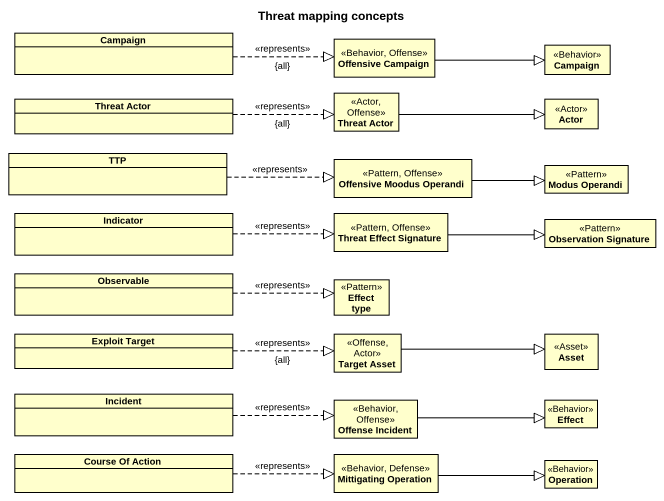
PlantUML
@startuml
title Threat mapping concepts
hide circle
hide empty members
class Campaign
class "Offensive Campaign" as Offensive_Campaign <<Behavior, Offense>>
class "Campaign" as Campaign_2 <<Behavior>>
class "Threat Actor" as Threat_Actor <<Actor, Offense>>
class "Threat Actor" as Threat_Actor_2
class "Actor" as Actor_ <<Actor>>
class TTP
class "Offensive Moodus Operandi" as Offensive_Moodus_Operandi <<Pattern, Offense>>
class "Modus Operandi" as Modus_Operandi <<Pattern>>
class Indicator
class "Threat Effect Signature" as Threat_Effect_Signature <<Pattern, Offense>>
class "Observation Signature" as Observation_Signature <<Pattern>>
class Observable
class "Effect type" as Effect_type <<Pattern>>
class "Exploit Target" as Exploit_Target
class "Target Asset" as Target_Asset <<Offense, Actor>>
class Asset <<Asset>>
class Incident
class "Offense Incident" as Offense_Incident <<Behavior, Offense>>
class Effect <<Behavior>>
class "Course Of Action" as Course_Of_Action
class "Mittigating Operation" as Mittigating_Operation <<Behavior, Defense>>
class Operation <<Behavior>>
Campaign .right.|> Offensive_Campaign : <<represents>>\n{all}
Offensive_Campaign -right-|> Campaign_2
Threat_Actor -right-|> Actor_
Threat_Actor_2 .right.|> Threat_Actor : <<represents>>\n{all}
TTP .right.|> Offensive_Moodus_Operandi : <<represents>>
Offensive_Moodus_Operandi -right-|> Modus_Operandi
Indicator .right.|> Threat_Effect_Signature : <<represents>>
Threat_Effect_Signature -right-|> Observation_Signature
Observable .right.|> Effect_type : <<represents>>
Exploit_Target .right.|> Target_Asset : <<represents>>\n{all}
Target_Asset -right-|> Asset
Incident .right.|> Offense_Incident : <<represents>>
Offense_Incident -right-|> Effect
Course_Of_Action .right.|> Mittigating_Operation : <<represents>>
Mittigating_Operation -right-|> Operation
@enduml
